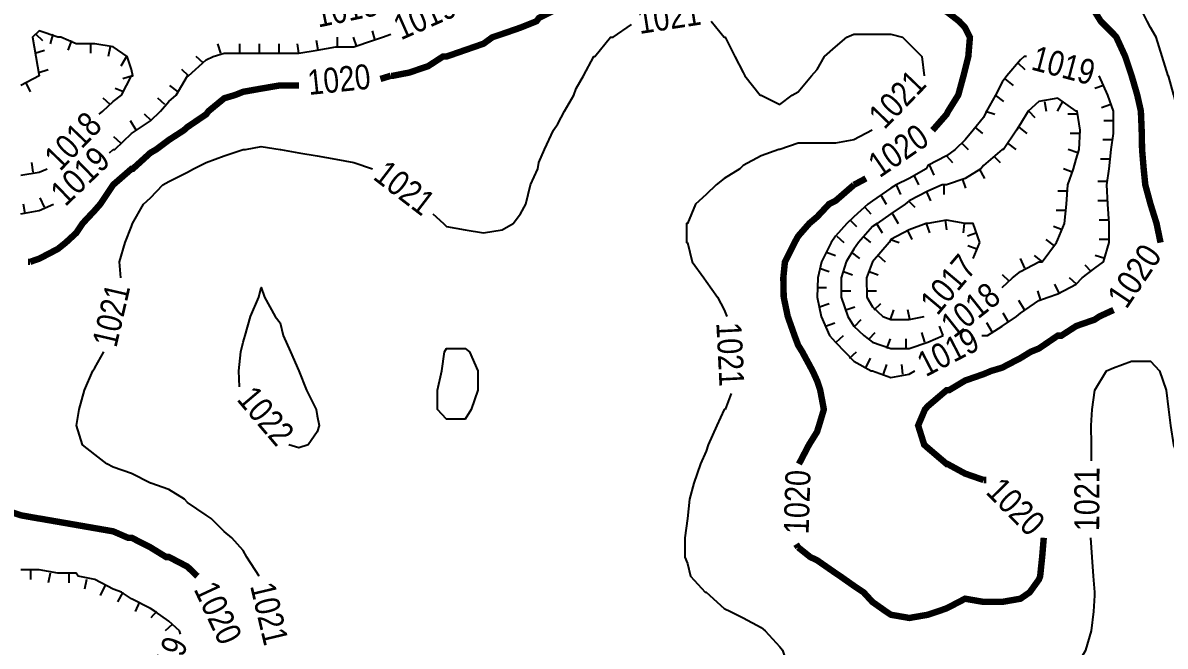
# Model space of a CAD drawing. Extents: x 628896 to 629881, y 4519192 to 4520125.
# Drawn here: x 629102 to 629279.9, y 4519594.1 to 4519691.2 of the extents above; entities that cross this region are included whole.
import ezdxf
from ezdxf.enums import TextEntityAlignment as Align

# ---------------------------------------------------------------- set-up
doc = ezdxf.new("R2010")
doc.units = 0

msp = doc.modelspace()

# ---------------------------------------------------------------- linework, layer by layer
at = {"layer": 'GSLAYER', "linetype": 'CONTINUOUS', "flags": 128}
for points in [[(629282.75, 4519674.5), (629281.875, 4519677.5), (629281.25, 4519680), (629280.4375, 4519683), (629280.375, 4519683), (629279.4375, 4519686), (629278.5, 4519689), (629277.625, 4519690.5), (629277.125, 4519691.5), (629275.625, 4519694.5), (629274.75, 4519697.5), (629274.75, 4519700.5), (629275.875, 4519703), (629277.625, 4519705), (629279.4375, 4519706), (629280.4375, 4519707), (629283.375, 4519708), (629285.4375, 4519709), (629286.3125, 4519709.5), (629289.125, 4519711.5), (629289.3125, 4519712), (629291.4375, 4519715)], [(629167.5, 4519660), (629168, 4519659.5), (629170.875, 4519659), (629173.75, 4519658.5), (629176.625, 4519659), (629178.375, 4519660), (629179.5, 4519661.5), (629180.3125, 4519663), (629181.0625, 4519666), (629182.1875, 4519668.5), (629182.375, 4519669.5), (629183.25, 4519671.5), (629184.625, 4519674.5), (629185.3125, 4519675.5), (629186.375, 4519677.5), (629187.8125, 4519680), (629188.1875, 4519681), (629189.3125, 4519683), (629190.9375, 4519686), (629191.0625, 4519686), (629193.5, 4519689), (629193.9375, 4519689), (629196.8125, 4519691)], [(629196.8125, 4519691), (629196.8125, 4519691)], [(629209.1875, 4519691.5), (629211.25, 4519689), (629211.375, 4519689), (629212.875, 4519686), (629214.1875, 4519683.5), (629214.4375, 4519683), (629216.8125, 4519680), (629217, 4519680), (629219.875, 4519678.5), (629221.8125, 4519680), (629222.75, 4519680.5), (629224.8125, 4519683), (629225.6875, 4519684), (629226.875, 4519686), (629228.5625, 4519687.5), (629230.3125, 4519689), (629231.4375, 4519689.5), (629234.3125, 4519689.5), (629237.1875, 4519689.5), (629239, 4519689), (629240.0625, 4519688), (629242, 4519686), (629242.375, 4519683)], [(629114.4375, 4519677.5), (629116.0625, 4519679), (629117.375, 4519680), (629118.9375, 4519683), (629119.125, 4519683), (629118.9375, 4519684), (629118.25, 4519686), (629116.0625, 4519687.5), (629113.1875, 4519688), (629110.3125, 4519688), (629107.9375, 4519689), (629107.4375, 4519689), (629104.5625, 4519690), (629103.5, 4519689), (629104, 4519686), (629104.5625, 4519683), (629101.6875, 4519681.5)], [(629104, 4519689.5), (629105.0625, 4519688.5)], [(629106.6875, 4519689.5), (629106.25, 4519688)], [(629116.0625, 4519671.5), (629116.3125, 4519671.5), (629118.9375, 4519674), (629119.6875, 4519674.5), (629121.875, 4519676), (629123.4375, 4519677.5), (629124.75, 4519679), (629125.875, 4519680), (629127.625, 4519683), (629127.8125, 4519683), (629130.5625, 4519685.5), (629131.625, 4519686), (629133.375, 4519686.5), (629136.3125, 4519686.5), (629139.125, 4519686.5), (629142.0625, 4519686.5), (629145, 4519686.5), (629147.8125, 4519687), (629150.75, 4519687.5), (629153.5625, 4519687.5), (629156.4375, 4519688.5), (629158, 4519689), (629159.3125, 4519689.5)], [(629151, 4519687.5), (629151, 4519689)], [(629154, 4519687.5), (629153.5, 4519689)], [(629156.875, 4519688.5), (629156.4375, 4519690)], [(629159.3125, 4519689.5), (629159.3125, 4519689.5)], [(629103.875, 4519686.5), (629105.375, 4519687)], [(629109.5625, 4519688.5), (629109, 4519687)], [(629112.5625, 4519688), (629112.5625, 4519686.5)], [(629115.625, 4519687.5), (629115.3125, 4519686)], [(629132.8125, 4519686.5), (629132.375, 4519688)], [(629135.8125, 4519686.5), (629135.8125, 4519688)], [(629138.875, 4519686.5), (629138.875, 4519688)], [(629141.9375, 4519686.5), (629141.9375, 4519688)], [(629145, 4519686.5), (629144.75, 4519688)], [(629148, 4519687), (629147.75, 4519688.5)], [(629118.125, 4519686), (629117.25, 4519684.5)], [(629130.0625, 4519685), (629129, 4519686)], [(629257.9375, 4519686), (629257.375, 4519685.5), (629255.25, 4519683), (629254.5, 4519682), (629253.5, 4519680), (629252.0625, 4519677.5), (629251.625, 4519676.5), (629250, 4519674.5), (629248.75, 4519673), (629247.1875, 4519671.5), (629245.875, 4519670.5), (629242.9375, 4519669), (629242.6875, 4519668.5), (629240.0625, 4519667), (629238, 4519666), (629237.1875, 4519665.5), (629234.3125, 4519663.5), (629233.625, 4519663), (629231.4375, 4519661), (629230.3125, 4519660), (629228.5625, 4519658), (629227.875, 4519657), (629226.375, 4519654), (629225.8125, 4519651.5), (629225.6875, 4519648.5), (629226.3125, 4519645.5), (629227.625, 4519642.5), (629228.5625, 4519641.5), (629230, 4519640), (629231.4375, 4519638.5), (629234.125, 4519637), (629234.3125, 4519637), (629237.1875, 4519636), (629240.0625, 4519636.5), (629240.9375, 4519637)], [(629258.3125, 4519686), (629257.9375, 4519686)], [(629104.5, 4519683.5), (629105.9375, 4519684)], [(629127.8125, 4519683), (629126.75, 4519684)], [(629256.9375, 4519685), (629258.0625, 4519684)], [(629102.4375, 4519682), (629103.125, 4519680.5)], [(629119.0625, 4519683), (629117.5625, 4519682.5)], [(629242.375, 4519683), (629242.375, 4519683)], [(629251.625, 4519642.5), (629252.25, 4519642.5), (629254.5, 4519644), (629256.75, 4519645.5), (629257.375, 4519646), (629260.25, 4519648), (629261.6875, 4519648.5), (629263.1875, 4519649), (629266.0625, 4519650.5), (629267, 4519651.5), (629268.9375, 4519653), (629270.3125, 4519654), (629271.1875, 4519657), (629271.1875, 4519660), (629271, 4519663), (629270.8125, 4519666), (629271.1875, 4519668.5), (629271.5, 4519671.5), (629271.875, 4519674), (629271.875, 4519674.5), (629271.875, 4519677.5), (629271.875, 4519677.5), (629271, 4519680), (629269.625, 4519683)], [(629254.9375, 4519682.5), (629256.25, 4519681.5)], [(629269.625, 4519683), (629269.625, 4519683)], [(629117.6875, 4519680.5), (629116.375, 4519681)], [(629126.1875, 4519680.5), (629124.875, 4519681.5)], [(629253.4375, 4519680), (629254.75, 4519679)], [(629270.3125, 4519681.5), (629268.9375, 4519681)], [(629115.625, 4519678.5), (629114.5, 4519679.5)], [(629124.125, 4519678.5), (629123, 4519679.5)], [(629254.5, 4519650), (629256.125, 4519651.5), (629257.375, 4519652.5), (629260.25, 4519654), (629260.75, 4519654), (629263, 4519657), (629263.1875, 4519657.5), (629264.25, 4519660), (629264.5625, 4519663), (629264.75, 4519666), (629265.625, 4519668.5), (629266.0625, 4519670), (629266.5, 4519671.5), (629266.6875, 4519674.5), (629266.1875, 4519677.5), (629266.0625, 4519677.5), (629263.1875, 4519679.5), (629260.25, 4519679), (629258.5625, 4519677.5), (629257.375, 4519675.5), (629256.75, 4519674.5), (629254.75, 4519671.5), (629254.5, 4519671.5), (629251.625, 4519669), (629251.1875, 4519668.5), (629248.75, 4519667), (629245.875, 4519666), (629245.1875, 4519666), (629242.9375, 4519665), (629240.0625, 4519663.5), (629239.4375, 4519663), (629237.1875, 4519661.5), (629235.0625, 4519660), (629234.3125, 4519659.5), (629232.125, 4519657), (629231.4375, 4519656), (629230.25, 4519654), (629229.4375, 4519651.5), (629229.4375, 4519648.5), (629230.5, 4519645.5), (629231.4375, 4519644), (629233, 4519642.5), (629234.3125, 4519641.5), (629237.1875, 4519640.5), (629240.0625, 4519640.5), (629242.9375, 4519641.5), (629245.3125, 4519642.5)], [(629261.125, 4519679), (629261.375, 4519677.5)], [(629263.9375, 4519679), (629263.0625, 4519677.5)], [(629271.4375, 4519678.5), (629270, 4519678)], [(629113.875, 4519677), (629114.4375, 4519677.5)], [(629122.0625, 4519676), (629120.9375, 4519677)], [(629251.9375, 4519677.5), (629253.375, 4519677)], [(629258.6875, 4519677.5), (629259.625, 4519676.5)], [(629266.3125, 4519677), (629264.75, 4519677)], [(629119.625, 4519674.5), (629118.75, 4519676)], [(629234.25, 4519674.5), (629231.4375, 4519673)], [(629250.25, 4519675), (629251.4375, 4519674)], [(629257.125, 4519675), (629258.375, 4519674)], [(629271.875, 4519676), (629270.375, 4519676)], [(629117.25, 4519672.5), (629116.1875, 4519673.5)], [(629231.4375, 4519673), (629228.5625, 4519672.5), (629225.6875, 4519672.5), (629222.75, 4519672.5), (629219.875, 4519671.5), (629219.75, 4519671.5), (629217, 4519670.5), (629214.1875, 4519669), (629213.6875, 4519668.5), (629211.25, 4519667), (629210, 4519666), (629208.4375, 4519664.5), (629206.75, 4519663), (629205.5, 4519660), (629205.375, 4519660), (629205.375, 4519657), (629205.5, 4519657), (629206.25, 4519654), (629208.0625, 4519651.5), (629208.4375, 4519651), (629210.1875, 4519648.5), (629211.25, 4519646.5), (629211.625, 4519645.5)], [(629266.6875, 4519674), (629265.125, 4519674)], [(629271.6875, 4519673), (629270.1875, 4519673)], [(629115.5, 4519671), (629116.0625, 4519671.5)], [(629117.25, 4519651.5), (629117.0625, 4519654), (629117.9375, 4519657), (629118.9375, 4519659.5), (629119.0625, 4519660), (629120.8125, 4519663), (629121.875, 4519664), (629123.8125, 4519666), (629124.75, 4519666.5), (629127.625, 4519668), (629128.5625, 4519668.5), (629130.5625, 4519669.5), (629133.375, 4519670.5), (629136.3125, 4519671.5), (629136.6875, 4519671.5), (629139.125, 4519672), (629142.0625, 4519671.5), (629142.125, 4519671.5), (629145, 4519671), (629147.8125, 4519670.5), (629150.75, 4519670), (629153.5625, 4519669.5), (629156.4375, 4519668.5)], [(629248.25, 4519672.5), (629249.25, 4519671.5)], [(629255.375, 4519672.5), (629256.625, 4519671.5)], [(629266.3125, 4519671), (629264.8125, 4519671.5)], [(629103.625, 4519668), (629103.375, 4519669.5)], [(629245.875, 4519670.5), (629246.8125, 4519669.5)], [(629253.1875, 4519670.5), (629254.1875, 4519669.5)], [(629271.375, 4519670), (629269.8125, 4519670)], [(629101.6875, 4519667.5), (629104.5625, 4519668), (629105.8125, 4519668.5)], [(629105.8125, 4519668.5), (629105.8125, 4519668.5)], [(629156.4375, 4519668.5), (629156.4375, 4519668.5)], [(629240.75, 4519667.5), (629241.5, 4519666)], [(629243.1875, 4519669), (629243.875, 4519667.5)], [(629250.9375, 4519668.5), (629251.75, 4519667)], [(629265.4375, 4519668), (629264.0625, 4519668.5)], [(629238, 4519666), (629238.6875, 4519664.5)], [(629245.4375, 4519666), (629245.4375, 4519664.5)], [(629248.3125, 4519667), (629248.8125, 4519665.5)], [(629270.875, 4519666.5), (629269.4375, 4519666.5)], [(629105.375, 4519662.5), (629104.6875, 4519664)], [(629235.5625, 4519664.5), (629236.4375, 4519663)], [(629242.6875, 4519665), (629243.375, 4519663.5)], [(629264.625, 4519665), (629263.1875, 4519665)], [(629101.6875, 4519661.5), (629104.5625, 4519662), (629106.75, 4519663)], [(629102.375, 4519661.5), (629102.125, 4519663)], [(629106.75, 4519663), (629106.75, 4519663)], [(629233.125, 4519662.5), (629234.0625, 4519661.5)], [(629239.9375, 4519663.5), (629240.9375, 4519662.5)], [(629271, 4519663.5), (629269.4375, 4519663.5)], [(629165.875, 4519661.5), (629167.5, 4519660)], [(629230.875, 4519660.5), (629231.8125, 4519659.5)], [(629251.0625, 4519657), (629250, 4519660), (629248.75, 4519660), (629245.875, 4519660.5), (629242.9375, 4519660), (629242.6875, 4519660), (629240.0625, 4519659), (629237.1875, 4519657.5), (629236.9375, 4519657), (629234.3125, 4519654), (629233.375, 4519651.5), (629233.4375, 4519648.5), (629234.3125, 4519647), (629235.9375, 4519645.5), (629237.1875, 4519645), (629240.0625, 4519645), (629242.375, 4519645.5)], [(629237.4375, 4519661.5), (629238.3125, 4519660)], [(629245.625, 4519660.5), (629245.875, 4519659)], [(629264.4375, 4519662), (629262.9375, 4519662)], [(629271.0625, 4519660.5), (629269.625, 4519660.5)], [(629234.9375, 4519660), (629235.8125, 4519658.5)], [(629239.75, 4519659), (629240.4375, 4519657.5)], [(629242.6875, 4519660), (629243.1875, 4519658.5)], [(629248.625, 4519660), (629248.4375, 4519658.5)], [(629250.5625, 4519658.5), (629249.125, 4519658)], [(629263.875, 4519659), (629262.5, 4519659.5)], [(629228.75, 4519658), (629229.875, 4519657)], [(629232.8125, 4519658), (629234, 4519657)], [(629237.125, 4519657.5), (629238.5, 4519657)], [(629250, 4519654.5), (629251.0625, 4519657)], [(629262.6875, 4519656.5), (629261.375, 4519657.5)], [(629271.1875, 4519657.5), (629269.625, 4519657.5)], [(629227.1875, 4519655.5), (629228.5625, 4519655)], [(629231, 4519655.5), (629232.3125, 4519654.5)], [(629235.1875, 4519655), (629236.3125, 4519654)], [(629250.5625, 4519656), (629249.1875, 4519656.5)], [(629260.8125, 4519654), (629259.5625, 4519655)], [(629270.5, 4519654.5), (629269, 4519655)], [(629258.0625, 4519653), (629257.375, 4519654.5)], [(629268.375, 4519652.5), (629267.4375, 4519653.5)], [(629117.25, 4519651.5), (629117.25, 4519651.5)], [(629226.0625, 4519653), (629227.5625, 4519652.5)], [(629229.8125, 4519652.5), (629231.1875, 4519652)], [(629233.8125, 4519652.5), (629235.1875, 4519652)], [(629255.625, 4519651), (629254.5625, 4519652)], [(629266.125, 4519650.5), (629265, 4519651.5)], [(629135.625, 4519637), (629135.9375, 4519640), (629136.3125, 4519641.5), (629136.625, 4519642.5), (629137.4375, 4519645.5), (629138.75, 4519648.5), (629139.125, 4519650), (629139.625, 4519648.5), (629141.3125, 4519645.5), (629142.0625, 4519644.5), (629142.5625, 4519642.5), (629143.6875, 4519640), (629145, 4519637), (629145, 4519637), (629146.1875, 4519634), (629147.6875, 4519631), (629147.8125, 4519630), (629148.125, 4519628.5), (629147.8125, 4519627.5), (629146.4375, 4519625.5), (629145, 4519625), (629143.4375, 4519625.5)], [(629225.6875, 4519650), (629227.1875, 4519650)], [(629254.5, 4519650), (629254.5, 4519650)], [(629263.4375, 4519649), (629262.75, 4519650.5)], [(629229.4375, 4519649.5), (629230.9375, 4519649.5)], [(629233.4375, 4519649.5), (629234.9375, 4519649.5)], [(629258, 4519646.5), (629257.125, 4519648)], [(629260.5625, 4519648), (629260.0625, 4519649.5)], [(629226.0625, 4519647), (629227.5625, 4519647.5)], [(629230.1875, 4519646.5), (629231.5625, 4519647)], [(629234.5625, 4519646.5), (629235.625, 4519647.5)], [(629237.125, 4519645), (629237.625, 4519646.5)], [(629240.125, 4519645), (629239.8125, 4519646.5)], [(629211.625, 4519645.5), (629211.625, 4519645.5)], [(629227, 4519644), (629228.4375, 4519644.5)], [(629231.5625, 4519644), (629232.5625, 4519645)], [(629242.375, 4519645.5), (629242.375, 4519645.5)], [(629253, 4519643), (629252.125, 4519644.5)], [(629255.5625, 4519644.5), (629254.6875, 4519646)], [(629228.6875, 4519641.5), (629229.8125, 4519642.5)], [(629233.8125, 4519642), (629234.75, 4519643)], [(629242.5, 4519641.5), (629242, 4519643)], [(629245.3125, 4519642.5), (629244.75, 4519644)], [(629245.3125, 4519642.5), (629245.3125, 4519642.5)], [(629251.375, 4519642.5), (629251.625, 4519642.5)], [(629236.5625, 4519640.5), (629237.125, 4519642)], [(629239.5625, 4519640.5), (629239.5625, 4519642)], [(629138.8125, 4519605), (629136.875, 4519608), (629136.3125, 4519609), (629134.5625, 4519611), (629133.375, 4519612), (629131.3125, 4519614), (629130.5625, 4519614.5), (629127.625, 4519616.5), (629127.1875, 4519617), (629124.75, 4519618.5), (629121.9375, 4519619.5), (629121.875, 4519619.5), (629118.9375, 4519621), (629116.0625, 4519622), (629115.0625, 4519622.5), (629113.1875, 4519624), (629111.3125, 4519625.5), (629110.375, 4519628.5), (629110.75, 4519631), (629111.625, 4519634), (629112.875, 4519637), (629113.1875, 4519637.5), (629114.625, 4519640)], [(629114.625, 4519640), (629114.625, 4519640)], [(629166.5625, 4519634), (629167.25, 4519637), (629167.6875, 4519640), (629168, 4519640.5), (629170.875, 4519640.5), (629171.5625, 4519640), (629172.875, 4519637), (629172.875, 4519634), (629171.8125, 4519631), (629170.875, 4519629.5), (629168, 4519629.5), (629166.5625, 4519631)], [(629230.75, 4519639), (629231.8125, 4519640)], [(629233.3125, 4519637.5), (629234, 4519639)], [(629236.0625, 4519636.5), (629236.5625, 4519638)], [(629239.0625, 4519636.5), (629238.875, 4519638)], [(629268.4375, 4519625.5), (629268.375, 4519628.5), (629268.5625, 4519631), (629268.9375, 4519634), (629268.9375, 4519634), (629270.75, 4519637), (629271.875, 4519637.5), (629274.6875, 4519638.5), (629277.625, 4519638.5), (629279, 4519637), (629280.0625, 4519634), (629280.4375, 4519631), (629280.75, 4519628.5), (629281.1875, 4519625.5), (629282.3125, 4519622.5), (629283.375, 4519620), (629283.5, 4519619.5), (629284.5625, 4519617), (629285.4375, 4519614), (629285.875, 4519611)], [(629135.75, 4519634.5), (629135.625, 4519637)], [(629240.9375, 4519637), (629240.9375, 4519637)], [(629166.5625, 4519631), (629166.5625, 4519634)], [(629212.3125, 4519633.5), (629211.375, 4519631)], [(629211.375, 4519631), (629211.25, 4519631), (629210.0625, 4519628.5), (629208.75, 4519625.5), (629208.4375, 4519624.5), (629207.5625, 4519622.5), (629206.5, 4519619.5), (629205.8125, 4519617), (629205.5, 4519614), (629205.5, 4519614), (629205.125, 4519611), (629205.125, 4519608), (629205.5, 4519607), (629206, 4519605), (629208.25, 4519602.5), (629208.4375, 4519602.5), (629211.25, 4519600), (629212.1875, 4519599.5), (629214.1875, 4519598.5), (629217, 4519597), (629217.625, 4519596.5), (629219.875, 4519594), (629220.3125, 4519593.5), (629221.125, 4519591)], [(629143.4375, 4519625.5), (629143.4375, 4519625.5)], [(629268.4375, 4519623), (629268.4375, 4519625.5)], [(629240.0625, 4519580), (629242.9375, 4519581), (629245.3125, 4519582), (629245.875, 4519582.5), (629248.75, 4519583.5), (629251.625, 4519582.5), (629253.3125, 4519582), (629254.5, 4519582), (629255.75, 4519582), (629257.375, 4519582.5), (629260.25, 4519584), (629261.5, 4519585), (629263.1875, 4519586.5), (629264.375, 4519588), (629266, 4519591), (629266.0625, 4519591), (629267.5625, 4519593.5), (629268.4375, 4519596.5), (629268.8125, 4519599.5), (629268.9375, 4519602), (629268.9375, 4519602.5), (629268.75, 4519605), (629268.5625, 4519608), (629268.3125, 4519611)], [(629268.3125, 4519611), (629268.3125, 4519611)], [(629126.375, 4519596.5), (629124.75, 4519598), (629122.625, 4519599.5), (629121.875, 4519600), (629118.9375, 4519601.5), (629117.375, 4519602.5), (629116.0625, 4519603), (629113.1875, 4519604.5), (629110.625, 4519605), (629110.3125, 4519605.5), (629107.4375, 4519605.5), (629104.5625, 4519606), (629101.6875, 4519606)], [(629103.1875, 4519606), (629103.1875, 4519604.5)], [(629106.25, 4519605.5), (629105.9375, 4519604)], [(629109.1875, 4519605.5), (629109.1875, 4519604)], [(629111.9375, 4519604.5), (629111.625, 4519603)], [(629114.75, 4519603.5), (629114.0625, 4519602)], [(629138.8125, 4519605), (629138.8125, 4519605)], [(629117.5625, 4519602.5), (629116.75, 4519601)], [(629120.1875, 4519601), (629119.5, 4519599.5)], [(629122.8125, 4519599.5), (629121.9375, 4519598.5)], [(629125.25, 4519597.5), (629124.1875, 4519596.5)], [(629126.5625, 4519596), (629126.375, 4519596.5)]]:
    msp.add_lwpolyline(points, dxfattribs=at)
at = {"layer": 'GSLAYER', "linetype": 'CONTINUOUS', "const_width": 1, "flags": 128}
for points in [[(629279.1875, 4519657), (629278.5625, 4519660), (629277.625, 4519663), (629277.625, 4519663), (629276.8125, 4519666), (629276.5625, 4519668.5), (629276.3125, 4519671.5), (629276.25, 4519674.5), (629276.125, 4519677.5), (629275.5625, 4519680), (629274.6875, 4519683), (629273.6875, 4519686), (629272.3125, 4519689), (629271.875, 4519689.5), (629269.875, 4519691.5), (629268.9375, 4519693), (629267.6875, 4519694.5), (629266.6875, 4519697.5), (629266.5, 4519700.5), (629267.25, 4519703), (629268.0625, 4519706)], [(629159.3125, 4519683), (629159.625, 4519683), (629162.1875, 4519683.5), (629165.125, 4519684.5), (629167.4375, 4519686), (629168, 4519686), (629170.875, 4519687), (629173.75, 4519688), (629175.125, 4519689), (629176.625, 4519689.5), (629179.5, 4519690.5), (629182, 4519691.5), (629182.375, 4519692), (629185.3125, 4519693.5), (629187.75, 4519694.5), (629188.1875, 4519695), (629191.0625, 4519695.5), (629193.9375, 4519696.5), (629196.8125, 4519697), (629197.75, 4519697.5), (629199.75, 4519698), (629202.5625, 4519698.5), (629205.5, 4519699)], [(629218.5, 4519694.5), (629219.875, 4519694), (629222.75, 4519694), (629224.75, 4519694.5), (629225.6875, 4519694.5), (629228.5625, 4519695.5), (629231.4375, 4519695.5), (629234.3125, 4519695.5), (629237.1875, 4519695.5), (629240.0625, 4519695), (629240.9375, 4519694.5), (629242.9375, 4519694), (629245.875, 4519693), (629247.8125, 4519691.5), (629248.75, 4519690.5), (629249.5, 4519689), (629249.25, 4519686), (629248.75, 4519684), (629248.5, 4519683), (629247.6875, 4519680), (629246.125, 4519677.5), (629245.875, 4519677), (629243.6875, 4519674.5)], [(629157.6875, 4519682.5), (629159.3125, 4519683)], [(629103.125, 4519654), (629104.5625, 4519654.5), (629107.4375, 4519656), (629108.6875, 4519657), (629110.3125, 4519658.5), (629111.3125, 4519660), (629113.1875, 4519662), (629114.0625, 4519663), (629116.0625, 4519666), (629118.9375, 4519668.5), (629119.125, 4519668.5), (629121.875, 4519671), (629122.75, 4519671.5), (629124.75, 4519673), (629127.0625, 4519674.5), (629127.625, 4519675), (629130.5625, 4519677), (629130.9375, 4519677.5), (629133.375, 4519679.5), (629135.0625, 4519680), (629136.3125, 4519680.5), (629139.125, 4519681), (629142.0625, 4519681.5), (629145, 4519681.5)], [(629145, 4519681.5), (629145, 4519681.5)], [(629243.6875, 4519674.5), (629243.6875, 4519674.5)], [(629233.3125, 4519667), (629231.4375, 4519666)], [(629231.4375, 4519666), (629228.5625, 4519663.5), (629227.5625, 4519663), (629225.6875, 4519661), (629224.5, 4519660), (629222.75, 4519658), (629222.1875, 4519657), (629220.6875, 4519654), (629220.4375, 4519651.5), (629220.5, 4519648.5), (629221.125, 4519645.5), (629222.1875, 4519642.5), (629222.75, 4519641), (629223.375, 4519640), (629225, 4519637), (629225.6875, 4519635.5), (629226.1875, 4519634), (629226.75, 4519631), (629226, 4519628.5), (629225.6875, 4519627.5), (629224.4375, 4519625.5), (629222.875, 4519622.5)], [(629279.1875, 4519657), (629279.1875, 4519657)], [(629102.8125, 4519654), (629103.125, 4519654)], [(629251.625, 4519620), (629248.75, 4519621), (629246, 4519622.5), (629245.875, 4519622.5), (629242.9375, 4519625), (629242.375, 4519625.5), (629241.4375, 4519628.5), (629242.5, 4519631), (629242.9375, 4519631.5), (629245.875, 4519634), (629246.25, 4519634), (629248.75, 4519635.5), (629251.625, 4519636.5), (629252.8125, 4519637), (629254.5, 4519637.5), (629257.375, 4519639), (629259, 4519640), (629260.25, 4519640.5), (629263.1875, 4519642.5), (629263.75, 4519642.5), (629266.0625, 4519644), (629268.9375, 4519645), (629269.6875, 4519645.5), (629271.875, 4519646.5)], [(629271.875, 4519646.5), (629271.875, 4519646.5)], [(629129.1875, 4519605), (629127.625, 4519606.5), (629124.75, 4519608), (629124.3125, 4519608), (629121.875, 4519609.5), (629118.9375, 4519611), (629118.375, 4519611), (629116.0625, 4519612), (629113.1875, 4519612.5), (629110.3125, 4519613), (629107.4375, 4519613.5), (629104.5625, 4519614), (629104.5, 4519614), (629101.6875, 4519614.5), (629098.75, 4519615.5), (629095.875, 4519616.5), (629095.3125, 4519617), (629093, 4519618.5), (629091.5625, 4519619.5), (629090.125, 4519621.5), (629088.1875, 4519622.5), (629087.3125, 4519623.5), (629085, 4519625.5)], [(629222.875, 4519622.5), (629222.875, 4519622.5)], [(629252.0625, 4519620), (629251.625, 4519620)], [(629222.4375, 4519610), (629222.75, 4519609.5)], [(629222.75, 4519609.5), (629224.625, 4519608), (629225.6875, 4519607.5), (629228.5625, 4519605.5), (629229.3125, 4519605), (629231.4375, 4519603.5), (629232.9375, 4519602.5), (629234.3125, 4519601), (629236.4375, 4519599.5), (629237.1875, 4519599), (629240.0625, 4519598.5), (629242.9375, 4519599), (629244.4375, 4519599.5), (629245.875, 4519600), (629248.75, 4519601.5), (629251.625, 4519601), (629254.5, 4519601), (629257.375, 4519601.5), (629258.8125, 4519602.5), (629260.25, 4519604.5), (629260.4375, 4519605), (629260.75, 4519608), (629261, 4519611)], [(629261, 4519611), (629261, 4519611)], [(629129.1875, 4519605), (629129.1875, 4519605)]]:
    msp.add_lwpolyline(points, dxfattribs=at)

# ---------------------------------------------------------------- texts
at = {"layer": 'GSLAYER', "color": 7}
for s, rotation, width, p, p2 in [('1018', 12.3, 0.792935, (629148, 4519690.5), (629157.5625, 4519692.5)), ('1019', 22.6, 0.804021, (629160.875, 4519688.5), (629169.9375, 4519692.5)), ('1021', 7.3, 0.80067, (629198.0625, 4519689.5), (629207.8125, 4519691)), ('1019', 345.1, 0.792416, (629258.875, 4519684), (629268.3125, 4519681.5)), ('1020', 4.5, 0.754852, (629146.5625, 4519680), (629156.3125, 4519681)), ('1021', 46.3, 0.789275, (629236.1875, 4519674.5), (629242.9375, 4519681.5)), ('1018', 46.5, 0.789275, (629107.8125, 4519668), (629114.5625, 4519675)), ('1020', 35.7, 0.747697, (629235.4375, 4519667), (629243.4375, 4519672.5)), ('1019', 42.4, 0.817967, (629108.625, 4519662.5), (629115.875, 4519669.5)), ('1021', 323.3, 0.799528, (629156.375, 4519667), (629164.1875, 4519661)), ('1017', 50, 0.795656, (629244.4375, 4519645.5), (629250.75, 4519653)), ('1020', 54.9, 0.787673, (629273.875, 4519646.5), (629279.5625, 4519655)), ('1021', 77.1, 0.791246, (629116.5625, 4519640.5), (629118.75, 4519650)), ('1018', 39.4, 0.783533, (629247, 4519642), (629254.5625, 4519648)), ('1021', 273.3, 0.812665, (629210, 4519644.5), (629210.5, 4519634.5)), ('1019', 27.6, 0.794102, (629242.625, 4519636), (629251.3125, 4519640.5)), ('1022', 310.3, 0.722143, (629135.1875, 4519632.5), (629141.5625, 4519625)), ('1020', 88, 0.770543, (629224.375, 4519611.5), (629224.6875, 4519621.5)), ('1021', 89.4, 0.811667, (629269.625, 4519612), (629269.6875, 4519622)), ('1020', 315, 0.75903, (629251.8125, 4519618), (629258.75, 4519611)), ('1020', 295.6, 0.764505, (629128.5625, 4519603), (629132.75, 4519594)), ('1021', 283.4, 0.792399, (629137.375, 4519603.5), (629139.625, 4519594)), ('1019', 68.3, 0.787513, (629124.1875, 4519585.5), (629127.8125, 4519594.5))]:
    msp.add_text(s, height=3.89682, rotation=rotation, dxfattribs=dict(at, width=width)).set_placement(p, p2, align=Align.FIT)

doc.saveas('drawing.dxf')
